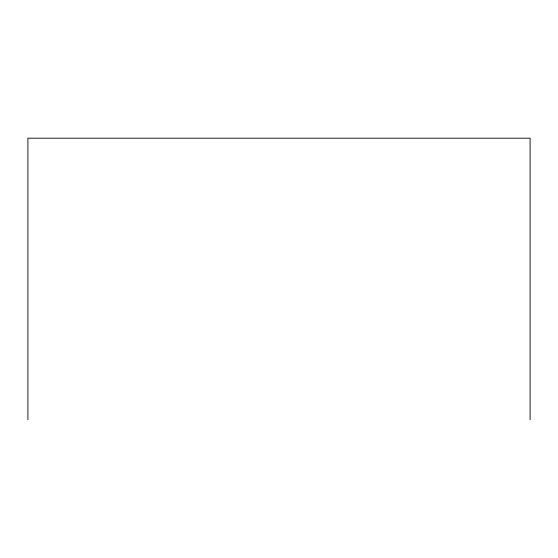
<?xml version="1.0" encoding="UTF-8"?>
<svg xmlns="http://www.w3.org/2000/svg" width="558" height="558" viewBox="0 0 558 558"><rect width="100%" height="100%" fill="white"/><g stroke="black" fill="none" stroke-linecap="round" stroke-linejoin="round"><path stroke-width="0.84" d="M530.1 419.811L530.1 138.189L27.9 138.189L27.9 419.811"/></g></svg>
